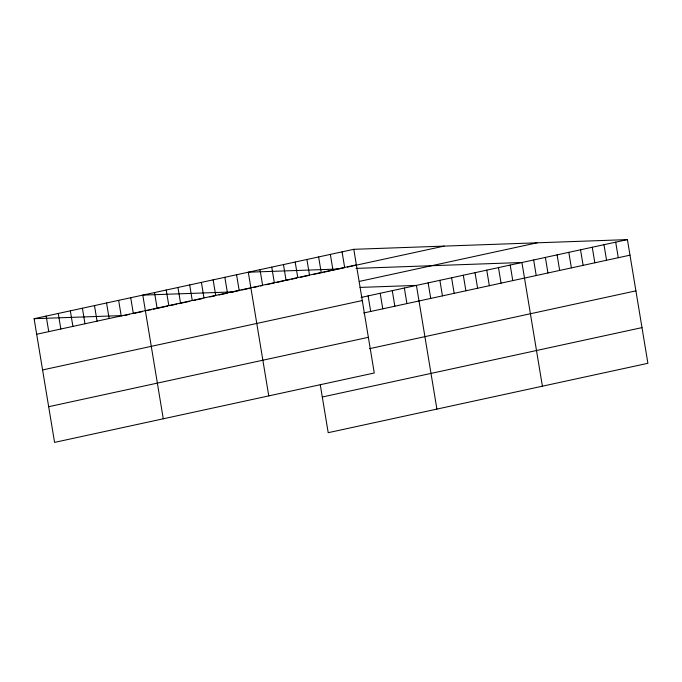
<?xml version="1.0" encoding="UTF-8"?>
<svg xmlns="http://www.w3.org/2000/svg" width="682" height="682" viewBox="0 0 682 682"><rect width="100%" height="100%" fill="white"/><g stroke="black" fill="none" stroke-linecap="round" stroke-linejoin="round"><path stroke-width="1.02" d="M353.796 249.314L374.273 372.994L54.577 442.388L34.1 318.699L353.796 249.314L627.423 239.612L647.9 363.301L328.204 432.686L320.267 384.75M36.675 334.257L356.371 264.872M124.397 315.502L129.427 314.411M134.465 313.319L136.477 312.885M137.483 312.663L142.512 311.572M146.536 310.694L148.557 310.259M149.563 310.037L151.575 309.602M153.586 309.168L155.598 308.733M157.61 308.29L167.678 306.107M169.69 305.672L176.732 304.146M178.744 303.703L183.782 302.612M184.788 302.399L189.818 301.299M193.841 300.43L195.853 299.995M196.859 299.773L201.898 298.682M209.945 296.934L214.975 295.843M219.007 294.965L221.019 294.53M222.025 294.309L227.055 293.217M230.073 292.561L239.928 290.421M241.888 290.003L249.697 288.307M253.61 287.454L258.495 286.397M260.447 285.971L262.4 285.545M266.304 284.701L268.256 284.275M269.237 284.062L274.121 283.004M277.054 282.365L283.891 280.882M285.843 280.455L289.748 279.611M291.708 279.185L296.585 278.128M300.498 277.276L309.287 275.366M313.191 274.522L315.152 274.096M316.124 273.883L321.989 272.612M323.941 272.186L330.779 270.703M332.731 270.285L337.616 269.22M344.453 267.736L338.596 269.006L248.291 272.212L268.768 395.892M347.385 267.097L350.318 266.466M351.29 266.253L444.093 246.108M359.337 281.402L537.126 242.809M361.076 297.429L627.423 239.612M42.582 369.942L362.278 300.549M363.651 312.987L629.998 255.17M48.669 406.702L368.365 337.317M369.559 348.664L635.905 290.856M322.296 397.009L641.992 327.616M356.038 268.393L521.926 262.51L542.403 386.2M233.091 291.913L142.794 295.11L163.271 418.791M359.994 287.412L416.429 285.408L436.906 409.098M34.1 318.699L123.374 315.536M615.701 242.153L618.276 257.711M603.979 244.702L606.554 260.26M592.257 247.242L594.832 262.8M580.535 249.791L583.11 265.349M568.814 252.331L571.388 267.89M557.092 254.88L559.666 270.439M545.37 257.421L547.944 272.979M533.648 259.97L536.222 275.528M510.204 265.059L512.779 280.617M498.482 267.6L501.057 283.158M486.76 270.149L489.335 285.698M475.039 272.689L477.613 288.247M463.317 275.23L465.891 290.788M451.595 277.779L454.169 293.337M439.873 280.319L442.447 295.877M428.151 282.868L430.726 298.426M404.349 288.034L406.924 303.592M392.269 290.651L394.844 306.209M380.198 293.277L382.773 308.835M368.118 295.894L370.693 311.452M342.074 251.854L344.649 267.412M330.352 254.395L332.927 269.953M318.63 256.943L321.205 272.502M306.909 259.484L309.483 275.042M295.187 262.033L297.761 277.591M283.465 264.573L286.039 280.132M271.734 267.122L274.317 282.68M260.012 269.663L262.596 285.221M236.569 274.752L239.152 290.31M224.847 277.301L227.43 292.859M213.125 279.842L215.7 295.4M201.403 282.391L203.978 297.949M189.681 284.931L192.256 300.489M177.959 287.48L180.534 303.03M166.238 290.021L168.812 305.579M154.516 292.561L157.09 308.119M130.722 297.727L133.297 313.285M118.642 300.353L121.217 315.911M106.562 302.97L109.137 318.528M94.483 305.596L97.066 321.154M82.411 308.213L84.986 323.771M70.331 310.839L72.906 326.397M58.251 313.456L60.834 329.014M46.18 316.081L48.754 331.64"/></g></svg>
